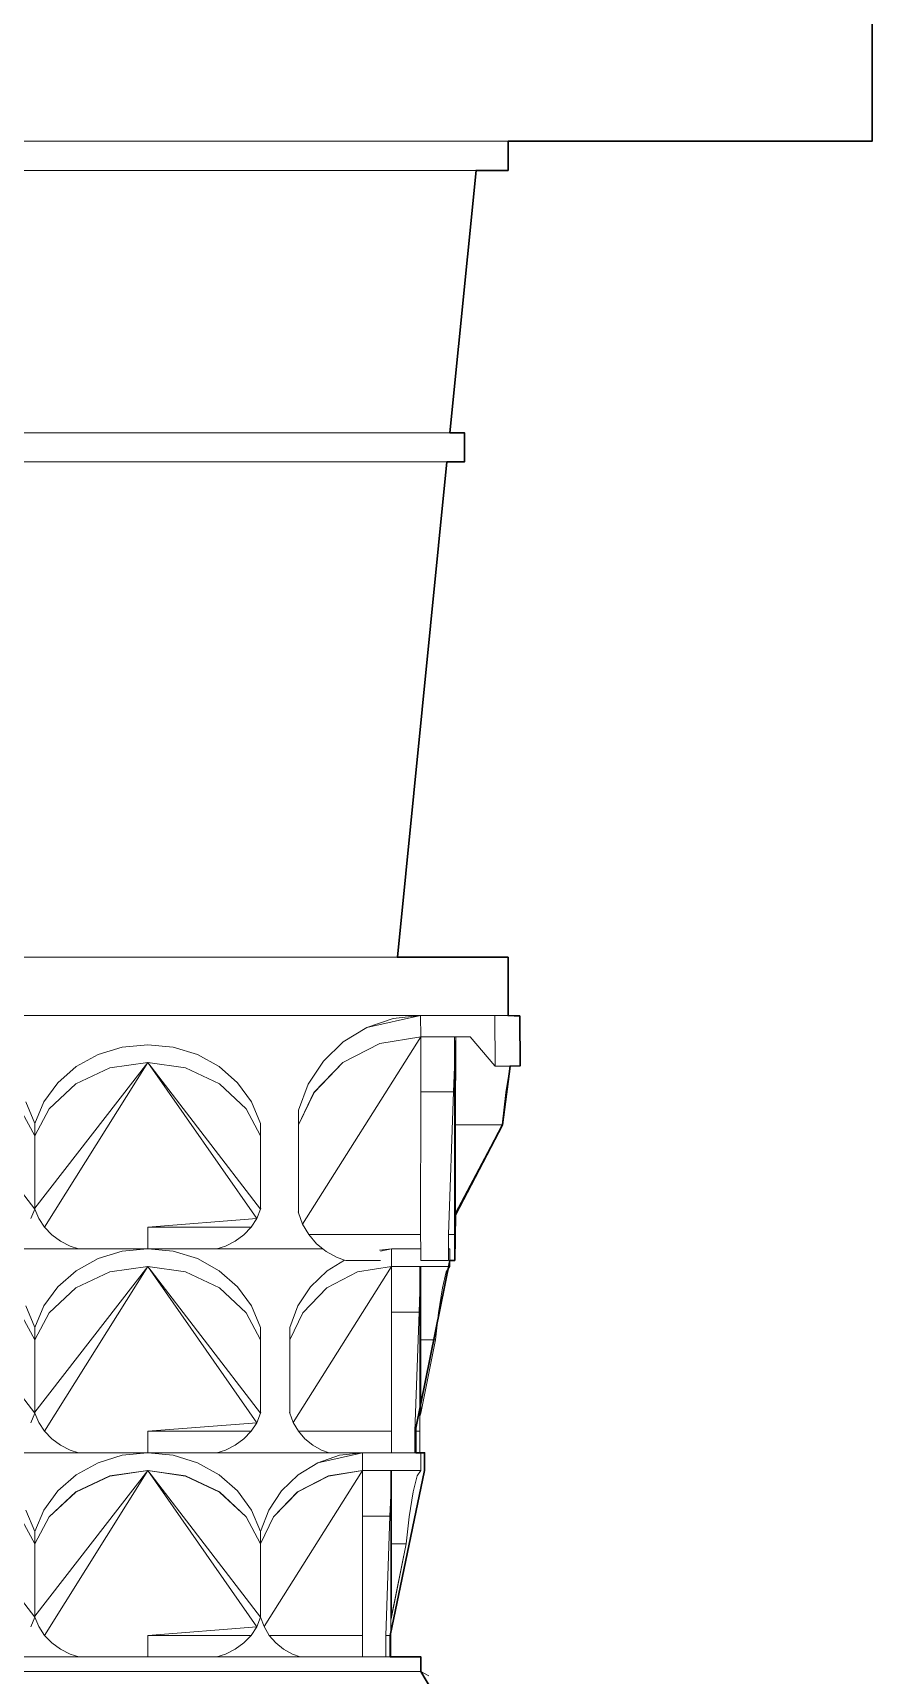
# Model space of a CAD drawing. Header units: millimetres. Extents: x -667 to -468, y -723 to -475.
# Drawn here: x -653.0921 to -652.8616, y -493.346 to -492.8952 of the extents above; entities that cross this region are included whole.
import ezdxf

# ---------------------------------------------------------------- set-up
doc = ezdxf.new("R2010")
doc.units = ezdxf.units.MM
doc.layers.get('0').update_dxf_attribs({"lineweight": 9})
doc.layers.add('dinding', color=36, linetype='Continuous', lineweight=9)

msp = doc.modelspace()

# ---------------------------------------------------------------- linework, layer by layer
at = {"lineweight": 30}
msp.add_lwpolyline([(-652.97773, -493.3582), (-652.98561, -493.34493), (-652.98561, -493.34093), (-652.994, -493.34093), (-652.994, -493.33503), (-652.98454, -493.28979), (-652.98454, -493.28493), (-652.98693, -493.28493), (-652.98693, -493.27817), (-652.97761, -493.23213), (-652.97623, -493.23213), (-652.97607, -493.21959), (-652.96311, -493.19491), (-652.96105, -493.17876), (-652.95831, -493.17875), (-652.95838, -493.16507), (-652.96161, -493.16493), (-652.96161, -493.14893), (-652.99201, -493.14893), (-652.97841, -493.01293), (-652.97361, -493.01293), (-652.97361, -493.00493), (-652.97761, -493.00493), (-652.97041, -492.93293), (-652.96161, -492.93293), (-652.96161, -492.92493), (-652.86161, -492.92493), (-652.86161, -492.52493)], dxfattribs=at)
at = {"layer": 'dinding'}
for p, q in [((-652.86161, -492.92493), (-652.86161, -492.64644)), ((-653.3457, -492.92493), (-652.96161, -492.92493)), ((-652.96161, -492.93293), (-652.96161, -492.92493)), ((-652.86161, -492.92493), (-652.96161, -492.92493)), ((-653.3369, -492.93293), (-652.97041, -492.93293)), ((-652.97041, -492.93293), (-652.97761, -493.00493)), ((-652.96161, -492.93293), (-652.97041, -492.93293)), ((-653.3297, -493.00493), (-652.97761, -493.00493)), ((-652.97761, -493.00493), (-652.97361, -493.00493)), ((-652.97361, -493.01293), (-652.97361, -493.00493)), ((-653.3289, -493.01293), (-652.97841, -493.01293)), ((-652.97841, -493.01293), (-652.99201, -493.14893)), ((-652.97361, -493.01293), (-652.97841, -493.01293)), ((-653.3153, -493.14893), (-652.99201, -493.14893)), ((-652.99201, -493.14893), (-652.96161, -493.14893)), ((-652.96161, -493.16493), (-652.96161, -493.14893)), ((-653.32167, -493.16494), (-652.9857, -493.16493)), ((-653.00037, -493.16818), (-652.9857, -493.16493)), ((-652.99317, -493.16574), (-653.00037, -493.16818)), ((-652.9857, -493.16493), (-652.99317, -493.16574)), ((-652.9857, -493.16493), (-652.98567, -493.16493)), ((-652.98567, -493.16493), (-652.98562, -493.16493)), ((-652.98562, -493.16493), (-652.9856, -493.17076)), ((-652.98562, -493.16493), (-652.9653, -493.16493)), ((-652.9653, -493.16493), (-652.96523, -493.16493)), ((-652.96523, -493.16493), (-652.9652, -493.16493)), ((-652.9652, -493.16493), (-652.96509, -493.16493)), ((-652.96518, -493.1787), (-652.9652, -493.16493)), ((-652.96509, -493.16493), (-652.96199, -493.16493)), ((-652.96199, -493.16493), (-652.96161, -493.16493)), ((-652.96161, -493.16493), (-652.95847, -493.16493)), ((-652.95847, -493.16493), (-652.9584, -493.16493)), ((-652.9584, -493.16493), (-652.9584, -493.17875)), ((-653.00037, -493.16818), (-653.00686, -493.17214)), ((-653.07422, -493.17564), (-653.06757, -493.1736)), ((-653.06757, -493.1736), (-653.06058, -493.17293)), ((-653.06058, -493.17293), (-653.0536, -493.1736)), ((-653.0536, -493.1736), (-653.04695, -493.17564)), ((-653.01804, -493.22219), (-652.9856, -493.17076)), ((-653.00686, -493.17214), (-653.01233, -493.17742)), ((-652.99687, -493.17255), (-653.00699, -493.1778)), ((-652.99685, -493.17257), (-653.00696, -493.17784)), ((-652.9856, -493.17076), (-652.99687, -493.17255)), ((-652.9856, -493.17076), (-652.99685, -493.17257)), ((-652.9856, -493.17076), (-652.98561, -493.17862)), ((-652.97629, -493.17076), (-652.9856, -493.17076)), ((-652.97629, -493.17076), (-652.9763, -493.17758)), ((-652.976, -493.17077), (-652.9763, -493.17843)), ((-652.976, -493.17077), (-652.97629, -493.17076)), ((-652.97629, -493.18582), (-652.976, -493.17077)), ((-652.976, -493.17077), (-652.97601, -493.19491)), ((-652.97203, -493.17076), (-652.976, -493.17077)), ((-652.972, -493.17076), (-652.97203, -493.17076)), ((-652.96523, -493.17872), (-652.972, -493.17076)), ((-653.0916, -493.21806), (-653.12262, -493.17779)), ((-653.06058, -493.17779), (-653.0916, -493.21779)), ((-653.06058, -493.17779), (-653.08891, -493.22303)), ((-653.08525, -493.18334), (-653.08021, -493.17894)), ((-653.08032, -493.18366), (-653.07099, -493.17928)), ((-653.0803, -493.18369), (-653.07097, -493.1793)), ((-653.08021, -493.17894), (-653.07422, -493.17564)), ((-653.07099, -493.17928), (-653.06058, -493.17779)), ((-653.07097, -493.1793), (-653.07099, -493.17928)), ((-653.06058, -493.17779), (-653.07097, -493.1793)), ((-653.06058, -493.17779), (-653.05018, -493.17928)), ((-653.06058, -493.17779), (-653.0502, -493.1793)), ((-653.03063, -493.22065), (-653.06058, -493.17779)), ((-653.02957, -493.21806), (-653.06058, -493.17779)), ((-653.0502, -493.1793), (-653.05018, -493.17928)), ((-653.0502, -493.1793), (-653.04087, -493.18369)), ((-653.05018, -493.17928), (-653.04084, -493.18366)), ((-653.04695, -493.17564), (-653.04096, -493.17894)), ((-653.04096, -493.17894), (-653.03592, -493.18334)), ((-653.01233, -493.17742), (-653.01651, -493.18377)), ((-653.00699, -493.1778), (-653.01492, -493.18599)), ((-653.00696, -493.17784), (-653.0149, -493.18601)), ((-652.98561, -493.17867), (-652.98561, -493.17862)), ((-652.98561, -493.18583), (-652.98561, -493.17867)), ((-652.9763, -493.17902), (-652.97656, -493.18582)), ((-652.9763, -493.17899), (-652.9763, -493.17843)), ((-652.9763, -493.17899), (-652.9763, -493.17902)), ((-652.9763, -493.17902), (-652.97629, -493.18582)), ((-652.96523, -493.17876), (-652.96523, -493.17872)), ((-652.9652, -493.17876), (-652.96523, -493.17876)), ((-652.9652, -493.17876), (-652.96518, -493.1787)), ((-652.9652, -493.17876), (-652.96105, -493.17876)), ((-652.96105, -493.17876), (-652.9622, -493.18599)), ((-652.95847, -493.17876), (-652.96105, -493.17876)), ((-652.95847, -493.17876), (-652.9584, -493.17875)), ((-653.08911, -493.18863), (-653.08525, -493.18334)), ((-653.08764, -493.19048), (-653.08032, -493.18366)), ((-653.08763, -493.1905), (-653.0803, -493.18369)), ((-653.0803, -493.18369), (-653.08032, -493.18366)), ((-653.04087, -493.18369), (-653.04084, -493.18366)), ((-653.04087, -493.18369), (-653.03354, -493.1905)), ((-653.04084, -493.18366), (-653.03352, -493.19048)), ((-653.03592, -493.18334), (-653.03206, -493.18863)), ((-653.01651, -493.18377), (-653.01921, -493.19089)), ((-653.01492, -493.18599), (-653.01921, -493.1949)), ((-653.01921, -493.1949), (-653.0149, -493.18601)), ((-652.98563, -493.22505), (-652.98561, -493.18583)), ((-652.97656, -493.18582), (-652.98561, -493.18583)), ((-652.97656, -493.18582), (-652.97793, -493.22505)), ((-652.97656, -493.18582), (-652.97629, -493.18582)), ((-652.97629, -493.18582), (-652.97631, -493.22009)), ((-652.9622, -493.18599), (-652.96321, -493.19491)), ((-653.0916, -493.19791), (-653.09557, -493.1905)), ((-653.09409, -493.18863), (-653.0916, -493.19456)), ((-653.0916, -493.19456), (-653.08911, -493.18863)), ((-653.0916, -493.19791), (-653.08763, -493.1905)), ((-653.08763, -493.1905), (-653.08764, -493.19048)), ((-653.03354, -493.1905), (-653.03352, -493.19048)), ((-653.02957, -493.19791), (-653.03354, -493.1905)), ((-653.03206, -493.18863), (-653.02957, -493.19456)), ((-653.01921, -493.1949), (-653.01921, -493.19089)), ((-653.0916, -493.19791), (-653.0916, -493.19456)), ((-653.02957, -493.19791), (-653.02957, -493.19456)), ((-653.01921, -493.1949), (-653.01921, -493.21908)), ((-652.96321, -493.19491), (-652.97601, -493.21909)), ((-652.97601, -493.19491), (-652.96321, -493.19491)), ((-652.97601, -493.21909), (-652.97601, -493.19491)), ((-653.0916, -493.21779), (-653.0916, -493.19791)), ((-653.02957, -493.19791), (-653.02957, -493.21806)), ((-653.09267, -493.22065), (-653.0916, -493.21806)), ((-653.09154, -493.21806), (-653.0916, -493.21779)), ((-653.0916, -493.21779), (-653.0916, -493.21806)), ((-653.0916, -493.21806), (-653.09157, -493.21793)), ((-653.09047, -493.22065), (-653.09154, -493.21806)), ((-653.03063, -493.22065), (-653.02957, -493.21806)), ((-653.02957, -493.21806), (-653.02951, -493.21779)), ((-653.01921, -493.21908), (-653.01927, -493.21876)), ((-653.01804, -493.22219), (-653.01921, -493.21908)), ((-652.97631, -493.22009), (-652.97601, -493.21909)), ((-653.08891, -493.22303), (-653.09047, -493.22065)), ((-653.08691, -493.22512), (-653.08891, -493.22303)), ((-653.03063, -493.22065), (-653.06056, -493.22303)), ((-653.06056, -493.22303), (-653.06056, -493.22893)), ((-653.03221, -493.22303), (-653.06056, -493.22303)), ((-653.03421, -493.22512), (-653.03221, -493.22303)), ((-653.03063, -493.22065), (-653.03221, -493.22303)), ((-653.01635, -493.22505), (-653.01804, -493.22219)), ((-652.97631, -493.22009), (-652.97632, -493.22505)), ((-653.07961, -493.22893), (-653.10361, -493.22893)), ((-653.08453, -493.22687), (-653.08691, -493.22512)), ((-653.08185, -493.22821), (-653.08453, -493.22687)), ((-653.07961, -493.22893), (-653.08185, -493.22821)), ((-653.06063, -493.22893), (-653.07961, -493.22893)), ((-653.06757, -493.22961), (-653.06063, -493.22893)), ((-653.06058, -493.22893), (-653.06063, -493.22893)), ((-653.06058, -493.22893), (-653.06056, -493.22893)), ((-653.06056, -493.22893), (-653.0536, -493.22961)), ((-653.06056, -493.22893), (-653.04157, -493.22893)), ((-653.04157, -493.22893), (-653.03926, -493.22821)), ((-653.0125, -493.22893), (-653.04157, -493.22893)), ((-653.03926, -493.22821), (-653.03658, -493.22687)), ((-653.03658, -493.22687), (-653.03421, -493.22512)), ((-653.01418, -493.22756), (-653.01635, -493.22505)), ((-653.01635, -493.22505), (-652.98563, -493.22505)), ((-653.0125, -493.22893), (-653.01418, -493.22756)), ((-653.01161, -493.22966), (-653.0125, -493.22893)), ((-652.99358, -493.22893), (-652.9969, -493.22928)), ((-652.99665, -493.2296), (-652.99358, -493.22893)), ((-652.99358, -493.22893), (-652.99361, -493.23213)), ((-652.98561, -493.22893), (-652.99358, -493.22893)), ((-652.98561, -493.22893), (-652.98563, -493.22505)), ((-652.98561, -493.23213), (-652.98561, -493.22893)), ((-652.97793, -493.22505), (-652.97632, -493.22505)), ((-652.97793, -493.22505), (-652.97793, -493.22893)), ((-652.97758, -493.22893), (-652.97793, -493.22893)), ((-652.97793, -493.22893), (-652.97793, -493.23213)), ((-652.97758, -493.22893), (-652.97758, -493.23213)), ((-652.97632, -493.22505), (-652.97632, -493.23213)), ((-653.08021, -493.23494), (-653.07422, -493.23164)), ((-653.07422, -493.23164), (-653.06757, -493.22961)), ((-653.0536, -493.22961), (-653.04695, -493.23164)), ((-653.04695, -493.23164), (-653.04096, -493.23494)), ((-653.00871, -493.23127), (-653.01161, -493.22966)), ((-653.00652, -493.23202), (-653.0113, -493.23494)), ((-653.00652, -493.23202), (-653.00871, -493.23127)), ((-653.0062, -493.23213), (-653.00652, -493.23202)), ((-652.99663, -493.23213), (-653.0062, -493.23213)), ((-652.99361, -493.23213), (-652.99358, -493.23379)), ((-652.97793, -493.23213), (-652.98561, -493.23213)), ((-652.97758, -493.23213), (-652.97632, -493.23213)), ((-652.97758, -493.23213), (-652.97758, -493.23379)), ((-653.0916, -493.27406), (-653.12262, -493.23379)), ((-653.06058, -493.23379), (-653.0916, -493.27379)), ((-653.06058, -493.23379), (-653.08891, -493.27903)), ((-653.08525, -493.23934), (-653.08021, -493.23494)), ((-653.08032, -493.23966), (-653.07099, -493.23528)), ((-653.0803, -493.23969), (-653.07097, -493.2353)), ((-653.07099, -493.23528), (-653.06058, -493.23379)), ((-653.07097, -493.2353), (-653.07099, -493.23528)), ((-653.06058, -493.23379), (-653.07097, -493.2353)), ((-653.06058, -493.23379), (-653.05018, -493.23528)), ((-653.06058, -493.23379), (-653.0502, -493.2353)), ((-653.03063, -493.27666), (-653.06058, -493.23379)), ((-653.02957, -493.27406), (-653.06058, -493.23379)), ((-653.0502, -493.2353), (-653.05018, -493.23528)), ((-653.0502, -493.2353), (-653.04087, -493.23969)), ((-653.05018, -493.23528), (-653.04084, -493.23966)), ((-653.04096, -493.23494), (-653.03592, -493.23934)), ((-653.02061, -493.27665), (-652.99361, -493.23383)), ((-653.0113, -493.23494), (-653.01585, -493.23934)), ((-653.00297, -493.23528), (-653.0114, -493.23965)), ((-653.00296, -493.2353), (-653.01138, -493.23969)), ((-652.99358, -493.23379), (-653.00297, -493.23528)), ((-652.99358, -493.23379), (-653.00296, -493.2353)), ((-652.99361, -493.23383), (-652.99358, -493.23379)), ((-652.99361, -493.23868), (-652.99361, -493.23383)), ((-652.98582, -493.23379), (-652.99358, -493.23379)), ((-652.98582, -493.23379), (-652.98583, -493.23947)), ((-652.98558, -493.23379), (-652.98583, -493.24018)), ((-652.98582, -493.24634), (-652.98558, -493.23379)), ((-652.98558, -493.23379), (-652.98582, -493.23379)), ((-652.97758, -493.23379), (-652.98558, -493.23379)), ((-652.98558, -493.23379), (-652.98558, -493.2465)), ((-652.97857, -493.23528), (-652.97966, -493.23966)), ((-652.97758, -493.23379), (-652.97857, -493.23528)), ((-653.08911, -493.24463), (-653.08525, -493.23934)), ((-653.08764, -493.24648), (-653.08032, -493.23966)), ((-653.08763, -493.2465), (-653.0803, -493.23969)), ((-653.0803, -493.23969), (-653.08032, -493.23966)), ((-653.04087, -493.23969), (-653.04084, -493.23966)), ((-653.04087, -493.23969), (-653.03354, -493.2465)), ((-653.04084, -493.23966), (-653.03352, -493.24648)), ((-653.03592, -493.23934), (-653.03206, -493.24463)), ((-653.01585, -493.23934), (-653.01934, -493.24463)), ((-653.0114, -493.23965), (-653.01801, -493.24648)), ((-653.01138, -493.23969), (-653.018, -493.2465)), ((-652.99361, -493.23868), (-652.99359, -493.24034)), ((-652.99359, -493.24038), (-652.99361, -493.24397)), ((-652.99359, -493.24038), (-652.99359, -493.24034)), ((-652.98583, -493.24067), (-652.98604, -493.24634)), ((-652.98582, -493.24064), (-652.98583, -493.24018)), ((-652.98582, -493.24064), (-652.98583, -493.24067)), ((-652.98583, -493.24067), (-652.98582, -493.24634)), ((-652.97966, -493.23966), (-652.98074, -493.24648)), ((-653.0916, -493.25391), (-653.09557, -493.2465)), ((-653.09409, -493.24463), (-653.0916, -493.25056)), ((-653.0916, -493.25056), (-653.08911, -493.24463)), ((-653.0916, -493.25391), (-653.08763, -493.2465)), ((-653.08763, -493.2465), (-653.08764, -493.24648)), ((-653.03354, -493.2465), (-653.03352, -493.24648)), ((-653.02957, -493.25391), (-653.03354, -493.2465)), ((-653.03206, -493.24463), (-653.02957, -493.25056)), ((-653.01934, -493.24463), (-653.02158, -493.25056)), ((-653.018, -493.2465), (-653.02158, -493.25391)), ((-653.01801, -493.24648), (-653.018, -493.2465)), ((-652.99361, -493.24397), (-652.99361, -493.24634)), ((-652.98604, -493.24634), (-652.99361, -493.24634)), ((-652.99361, -493.27903), (-652.99361, -493.24634)), ((-652.98604, -493.24634), (-652.98719, -493.27903)), ((-652.98604, -493.24634), (-652.98582, -493.24634)), ((-652.98582, -493.24634), (-652.98584, -493.27489)), ((-652.98558, -493.2465), (-652.98561, -493.25391)), ((-652.98074, -493.24648), (-652.98158, -493.25391)), ((-653.0916, -493.25391), (-653.0916, -493.25056)), ((-653.02957, -493.25391), (-653.02957, -493.25056)), ((-653.02158, -493.25391), (-653.02158, -493.25056)), ((-653.0916, -493.27379), (-653.0916, -493.25391)), ((-653.02957, -493.25391), (-653.02957, -493.27406)), ((-653.02158, -493.25391), (-653.02158, -493.27406)), ((-652.98561, -493.25391), (-652.98561, -493.27311)), ((-652.98561, -493.25391), (-652.98158, -493.25391)), ((-652.98158, -493.25391), (-652.98558, -493.27406)), ((-653.09267, -493.27666), (-653.0916, -493.27406)), ((-653.09154, -493.27406), (-653.0916, -493.27379)), ((-653.0916, -493.27379), (-653.0916, -493.27406)), ((-653.0916, -493.27406), (-653.09157, -493.27393)), ((-653.09047, -493.27665), (-653.09154, -493.27406)), ((-653.03063, -493.27666), (-653.02957, -493.27406)), ((-653.02957, -493.27406), (-653.02951, -493.27379)), ((-653.02158, -493.27406), (-653.02163, -493.27379)), ((-653.02061, -493.27665), (-653.02158, -493.27406)), ((-652.98584, -493.27489), (-652.98558, -493.27406)), ((-652.98558, -493.27406), (-652.98561, -493.27311)), ((-653.08891, -493.27903), (-653.09047, -493.27665)), ((-653.03063, -493.27666), (-653.06056, -493.27903)), ((-653.03063, -493.27666), (-653.03221, -493.27903)), ((-653.0192, -493.27903), (-653.02061, -493.27665)), ((-652.98584, -493.27489), (-652.98584, -493.27835)), ((-652.98584, -493.27835), (-652.98584, -493.27903)), ((-653.08691, -493.28113), (-653.08891, -493.27903)), ((-653.08453, -493.28287), (-653.08691, -493.28113)), ((-653.08185, -493.28421), (-653.08453, -493.28287)), ((-653.06056, -493.27903), (-653.06056, -493.28493)), ((-653.03221, -493.27903), (-653.06056, -493.27903)), ((-653.03926, -493.28421), (-653.03658, -493.28287)), ((-653.03658, -493.28287), (-653.03421, -493.28113)), ((-653.03421, -493.28113), (-653.03221, -493.27903)), ((-653.0174, -493.28112), (-653.0192, -493.27903)), ((-653.0192, -493.27903), (-652.99361, -493.27903)), ((-653.01525, -493.28287), (-653.0174, -493.28112)), ((-653.01283, -493.28421), (-653.01525, -493.28287)), ((-652.99359, -493.28493), (-652.99361, -493.27903)), ((-652.98719, -493.27903), (-652.98719, -493.28493)), ((-652.98719, -493.27903), (-652.98584, -493.27903)), ((-652.98584, -493.27903), (-652.98584, -493.28425)), ((-653.10361, -493.28493), (-653.07961, -493.28493)), ((-653.07961, -493.28493), (-653.08185, -493.28421)), ((-653.08021, -493.29094), (-653.07422, -493.28764)), ((-653.07961, -493.28493), (-653.06061, -493.28493)), ((-653.07422, -493.28764), (-653.06757, -493.28561)), ((-653.06757, -493.28561), (-653.06061, -493.28493)), ((-653.06061, -493.28493), (-653.06058, -493.28493)), ((-653.06058, -493.28493), (-653.06056, -493.28493)), ((-653.06056, -493.28493), (-653.0536, -493.28561)), ((-653.04157, -493.28493), (-653.06056, -493.28493)), ((-653.0536, -493.28561), (-653.04695, -493.28764)), ((-653.04695, -493.28764), (-653.04096, -493.29094)), ((-653.04157, -493.28493), (-653.03926, -493.28421)), ((-653.04157, -493.28493), (-653.01075, -493.28493)), ((-653.01389, -493.28764), (-653.0193, -493.29094)), ((-653.01389, -493.28764), (-653.00161, -493.28493)), ((-653.00789, -493.2856), (-653.01389, -493.28764)), ((-653.01075, -493.28493), (-653.01283, -493.28421)), ((-653.00161, -493.28493), (-653.01075, -493.28493)), ((-653.00161, -493.28493), (-653.00789, -493.2856)), ((-652.99359, -493.28493), (-653.00161, -493.28493)), ((-653.00161, -493.28767), (-653.00161, -493.28493)), ((-652.98719, -493.28493), (-652.99359, -493.28493)), ((-652.98719, -493.28493), (-652.98585, -493.28493)), ((-652.98584, -493.28425), (-652.98585, -493.28493)), ((-652.98585, -493.28493), (-652.98558, -493.28493)), ((-652.98558, -493.28493), (-652.98558, -493.28979)), ((-653.0916, -493.33006), (-653.12262, -493.28979)), ((-653.06058, -493.28979), (-653.0916, -493.32979)), ((-653.06058, -493.28979), (-653.08891, -493.33503)), ((-653.08525, -493.29534), (-653.08021, -493.29094)), ((-653.08032, -493.29566), (-653.07099, -493.29128)), ((-653.0803, -493.29569), (-653.07097, -493.2913)), ((-653.07099, -493.29128), (-653.06058, -493.28979)), ((-653.07097, -493.2913), (-653.07099, -493.29128)), ((-653.06058, -493.28979), (-653.07097, -493.2913)), ((-653.06058, -493.28979), (-653.05018, -493.29128)), ((-653.06058, -493.28979), (-653.0502, -493.2913)), ((-653.03063, -493.33266), (-653.06058, -493.28979)), ((-653.02958, -493.33006), (-653.06058, -493.28979)), ((-653.0502, -493.2913), (-653.05018, -493.29128)), ((-653.0502, -493.2913), (-653.04087, -493.29569)), ((-653.05018, -493.29128), (-653.04084, -493.29566)), ((-653.04096, -493.29094), (-653.03592, -493.29534)), ((-653.02862, -493.33265), (-653.00161, -493.28983)), ((-653.0193, -493.29094), (-653.02385, -493.29533)), ((-653.01097, -493.29128), (-653.0194, -493.29565)), ((-653.01096, -493.2913), (-653.01938, -493.29568)), ((-653.00158, -493.28979), (-653.01097, -493.29128)), ((-653.00158, -493.28979), (-653.01096, -493.2913)), ((-653.00161, -493.28767), (-653.00158, -493.28979)), ((-653.00161, -493.28983), (-653.00158, -493.28979)), ((-653.00161, -493.29536), (-653.00161, -493.28983)), ((-652.99382, -493.28979), (-653.00158, -493.28979)), ((-652.99382, -493.28979), (-652.99383, -493.29547)), ((-652.99358, -493.28979), (-652.99383, -493.29618)), ((-652.99382, -493.30234), (-652.99358, -493.28979)), ((-652.99358, -493.28979), (-652.99382, -493.28979)), ((-652.98558, -493.28979), (-652.99358, -493.28979)), ((-652.99358, -493.28979), (-652.99358, -493.30991)), ((-652.98658, -493.29127), (-652.98768, -493.29565)), ((-652.98558, -493.28979), (-652.98658, -493.29127)), ((-653.08911, -493.30063), (-653.08525, -493.29534)), ((-653.08764, -493.30248), (-653.08032, -493.29566)), ((-653.08763, -493.3025), (-653.0803, -493.29569)), ((-653.0803, -493.29569), (-653.08032, -493.29566)), ((-653.04087, -493.29569), (-653.04084, -493.29566)), ((-653.04087, -493.29569), (-653.03354, -493.3025)), ((-653.04084, -493.29566), (-653.03352, -493.30248)), ((-653.03592, -493.29534), (-653.03206, -493.30063)), ((-653.02385, -493.29533), (-653.02734, -493.30063)), ((-653.0194, -493.29565), (-653.02601, -493.30248)), ((-653.01938, -493.29568), (-653.026, -493.3025)), ((-653.00161, -493.29536), (-653.00159, -493.29634)), ((-653.00159, -493.29638), (-653.00161, -493.30065)), ((-653.00159, -493.29638), (-653.00159, -493.29634)), ((-652.99383, -493.29667), (-652.99404, -493.30234)), ((-652.99382, -493.29664), (-652.99383, -493.29618)), ((-652.99382, -493.29664), (-652.99383, -493.29667)), ((-652.99383, -493.29667), (-652.99382, -493.30234)), ((-652.98768, -493.29565), (-652.98877, -493.30248)), ((-653.09409, -493.30063), (-653.0916, -493.30656)), ((-653.0916, -493.30656), (-653.08911, -493.30063)), ((-653.03206, -493.30063), (-653.02958, -493.30656)), ((-653.02734, -493.30063), (-653.02958, -493.30656)), ((-653.00161, -493.30065), (-653.00161, -493.30234)), ((-653.0916, -493.30991), (-653.09557, -493.3025)), ((-653.0916, -493.30991), (-653.08763, -493.3025)), ((-653.08763, -493.3025), (-653.08764, -493.30248)), ((-653.03354, -493.3025), (-653.03352, -493.30248)), ((-653.02958, -493.30991), (-653.03354, -493.3025)), ((-653.026, -493.3025), (-653.02958, -493.30991)), ((-653.02601, -493.30248), (-653.026, -493.3025)), ((-652.99404, -493.30234), (-653.00161, -493.30234)), ((-653.00161, -493.33503), (-653.00161, -493.30234)), ((-652.99404, -493.30234), (-652.99519, -493.33503)), ((-652.99404, -493.30234), (-652.99382, -493.30234)), ((-652.99382, -493.30234), (-652.99384, -493.33089)), ((-652.98877, -493.30248), (-652.98961, -493.30991)), ((-653.0916, -493.30991), (-653.0916, -493.30656)), ((-653.0916, -493.32979), (-653.0916, -493.30991)), ((-653.02958, -493.30991), (-653.02958, -493.30656)), ((-653.02958, -493.30991), (-653.02958, -493.33006)), ((-652.98961, -493.30991), (-652.99361, -493.33006)), ((-652.99358, -493.30991), (-652.98961, -493.30991)), ((-652.98961, -493.30991), (-652.99358, -493.32979)), ((-652.99358, -493.32979), (-652.99358, -493.30991)), ((-653.09267, -493.33266), (-653.0916, -493.33006)), ((-653.09154, -493.33006), (-653.0916, -493.32979)), ((-653.0916, -493.32979), (-653.0916, -493.33006)), ((-653.0916, -493.33006), (-653.09157, -493.32993)), ((-653.09047, -493.33265), (-653.09154, -493.33006)), ((-653.08891, -493.33503), (-653.09047, -493.33265)), ((-653.03063, -493.33266), (-653.06056, -493.33503)), ((-653.03063, -493.33266), (-653.03221, -493.33503)), ((-653.03063, -493.33266), (-653.02958, -493.33006)), ((-653.02862, -493.33265), (-653.02958, -493.33006)), ((-653.02862, -493.33265), (-653.0272, -493.33503)), ((-652.99384, -493.33089), (-652.99361, -493.33006)), ((-652.99384, -493.33089), (-652.99384, -493.33503)), ((-652.99361, -493.33006), (-652.99358, -493.32979)), ((-653.08691, -493.33713), (-653.08891, -493.33503)), ((-653.08453, -493.33887), (-653.08691, -493.33713)), ((-653.06056, -493.33503), (-653.06056, -493.34093)), ((-653.03221, -493.33503), (-653.06056, -493.33503)), ((-653.03658, -493.33887), (-653.03421, -493.33713)), ((-653.03421, -493.33713), (-653.03221, -493.33503)), ((-653.0254, -493.33712), (-653.0272, -493.33503)), ((-653.0272, -493.33503), (-653.00161, -493.33503)), ((-653.02325, -493.33887), (-653.0254, -493.33712)), ((-653.00158, -493.34093), (-653.00161, -493.33503)), ((-652.99519, -493.33503), (-652.99521, -493.34093)), ((-652.99519, -493.33503), (-652.99384, -493.33503)), ((-652.99384, -493.33503), (-652.99384, -493.34093)), ((-653.10361, -493.34093), (-653.07954, -493.34093)), ((-653.08185, -493.34021), (-653.08453, -493.33887)), ((-653.07954, -493.34093), (-653.08185, -493.34021)), ((-653.07954, -493.34093), (-653.06056, -493.34093)), ((-653.06056, -493.34093), (-653.04157, -493.34093)), ((-653.04157, -493.34093), (-653.03926, -493.34021)), ((-653.04157, -493.34093), (-653.01875, -493.34093)), ((-653.03926, -493.34021), (-653.03658, -493.33887)), ((-653.02083, -493.34021), (-653.02325, -493.33887)), ((-653.01875, -493.34093), (-653.02083, -493.34021)), ((-653.00161, -493.34093), (-653.01875, -493.34093)), ((-653.00158, -493.34093), (-653.00161, -493.34093)), ((-652.99521, -493.34093), (-653.00158, -493.34093)), ((-652.99521, -493.34093), (-652.99384, -493.34093)), ((-652.99384, -493.34093), (-652.98561, -493.34093)), ((-652.98561, -493.34093), (-652.98561, -493.34493)), ((-652.98561, -493.34493), (-653.3217, -493.34493)), ((-652.98561, -493.34493), (-652.98337, -493.34613))]:
    msp.add_line(p, q, dxfattribs=at)

doc.saveas('drawing.dxf')
